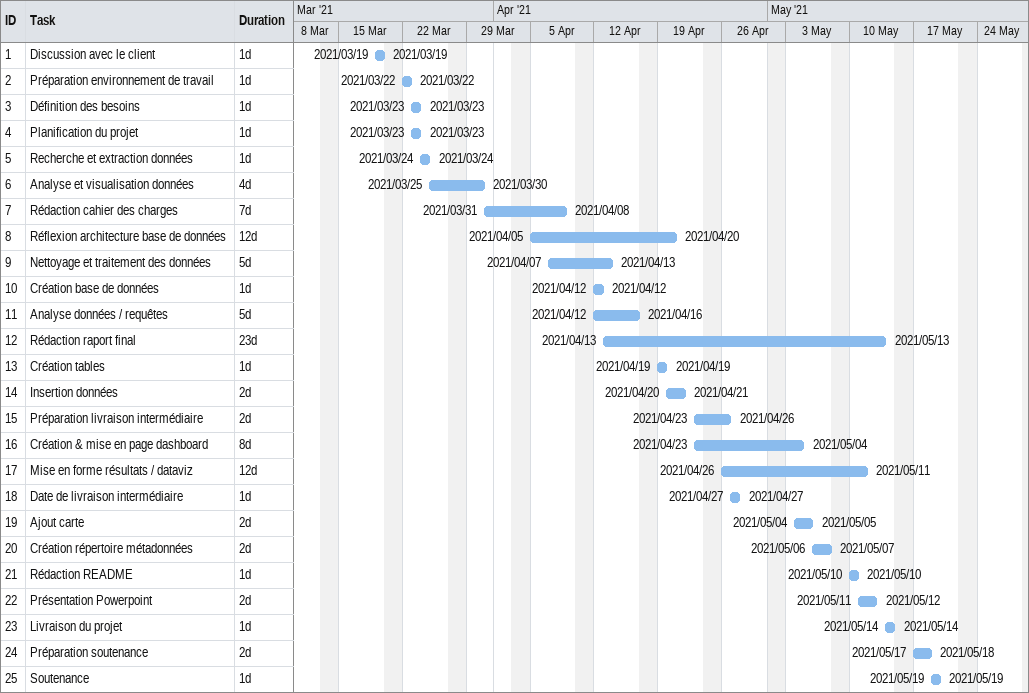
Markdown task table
| ID | Task | Duration | Start | Finish |
|---|---|---|---|---|
| 1 | Discussion avec le client | 1d | 2021-03-19 | 2021-03-19 |
| 2 | Préparation environnement de travail | 1d | 2021-03-22 | 2021-03-22 |
| 3 | Définition des besoins | 1d | 2021-03-23 | 2021-03-23 |
| 4 | Planification du projet | 1d | 2021-03-23 | 2021-03-23 |
| 5 | Recherche et extraction données | 1d | 2021-03-24 | 2021-03-24 |
| 6 | Analyse et visualisation données | 4d | 2021-03-25 | 2021-03-30 |
| 7 | Rédaction cahier des charges | 7d | 2021-03-31 | 2021-04-08 |
| 8 | Réflexion architecture base de données | 12d | 2021-04-05 | 2021-04-20 |
| 9 | Nettoyage et traitement des données | 5d | 2021-04-07 | 2021-04-13 |
| 10 | Création base de données | 1d | 2021-04-12 | 2021-04-12 |
| 11 | Analyse données / requêtes | 5d | 2021-04-12 | 2021-04-16 |
| 12 | Rédaction raport final | 23d | 2021-04-13 | 2021-05-13 |
| 13 | Création tables | 1d | 2021-04-19 | 2021-04-19 |
| 14 | Insertion données | 2d | 2021-04-20 | 2021-04-21 |
| 15 | Préparation livraison intermédiaire | 2d | 2021-04-23 | 2021-04-26 |
| 16 | Création & mise en page dashboard | 8d | 2021-04-23 | 2021-05-04 |
| 17 | Mise en forme résultats / dataviz | 12d | 2021-04-26 | 2021-05-11 |
| 18 | Date de livraison intermédiaire | 1d | 2021-04-27 | 2021-04-27 |
| 19 | Ajout carte | 2d | 2021-05-04 | 2021-05-05 |
| 20 | Création répertoire métadonnées | 2d | 2021-05-06 | 2021-05-07 |
| 21 | Rédaction README | 1d | 2021-05-10 | 2021-05-10 |
| 22 | Présentation Powerpoint | 2d | 2021-05-11 | 2021-05-12 |
| 23 | Livraison du projet | 1d | 2021-05-14 | 2021-05-14 |
| 24 | Préparation soutenance | 2d | 2021-05-17 | 2021-05-18 |
| 25 | Soutenance | 1d | 2021-05-19 | 2021-05-19 |
